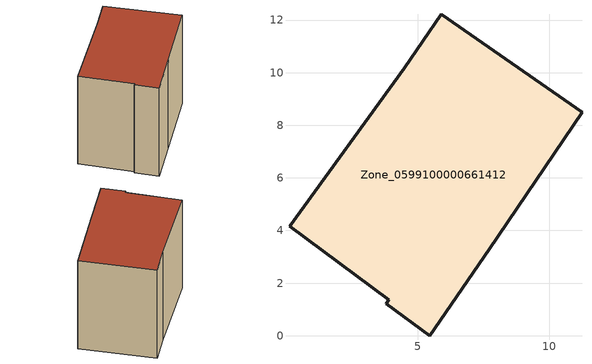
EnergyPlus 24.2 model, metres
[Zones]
Zone_0599100000661412
 floor ground (C_G): 0.12,4.17 4.48,10.16 5.9,12.22 11.24,8.49 7.72,3.29 5.45,0 3.8,1.21 3.9,1.36 z0
 wall outside (C_F): 4.48,10.16 0.12,4.17 3.9,1.36 3.8,1.21 5.45,0 7.72,3.29 11.24,8.49 5.9,12.22 4.48,10.16 z0:8.72
 roof outside (C_R): 0.12,4.17 3.9,1.36 3.8,1.21 5.45,0 7.72,3.29 11.24,8.49 5.9,12.22 4.48,10.16 z8.72
[BUILDING]
Pand.0599100000661412: North Axis=0; Terrain=City; Loads Convergence Tolerance Value=0.04; Temperature Convergence Tolerance Value=0.4; Solar Distribution=FullExterior; Maximum Number of Warmup Days=25; Minimum Number of Warmup Days=1
[Site:Location]
Rotterdam.The.Hague.AP_ZH_NLD Design_Conditions: Latitude=51.96; Longitude=4.45; Time Zone=1; Elevation=-4.5
[SITE:GROUNDTEMPERATURE:BUILDINGSURFACE]
18, 18, 18, 18, 18, 18, 18, 18, 18, 18, 18, 18
[MATERIAL] Thermal Absorptance=0.9; Solar Absorptance=0.7; Visible Absorptance=0.7
Name | Roughness | Thickness | Conductivity | Density | Specific Heat
G.TI.1946 | MediumSmooth | 0.15 | 1 | 540 | 1210
F.TI.1946 | Rough | 0.3 | 0.857143 | 1920 | 840
R.TI.1946 | MediumRough | 0.2 | 0.1 | 1500 | 1000
[CONSTRUCTION]
C_G: G.TI.1946
C_F: F.TI.1946
C_R: R.TI.1946
[ZONE]
Zone_0599100000661412: Type=1; Multiplier=1; Ceiling Height=Autocalculate; Volume=Autocalculate; Floor Area=autocalculate; Part of Total Floor Area=Yes
[ZONEINFILTRATION:DESIGNFLOWRATE]
Infil_Zone_0599100000661412: Zone or ZoneList or Space or SpaceList=Zone_0599100000661412; Schedule=AlwaysOn; Design Flow Rate Calculation Method=Flow/Area; Flow Rate per Floor Area=0.003; Constant Term Coefficient=1; Temperature Term Coefficient=0; Velocity Term Coefficient=0; Velocity Squared Term Coefficient=0
[HVACTEMPLATE:ZONE:IDEALLOADSAIRSYSTEM]
Zone_0599100000661412: Maximum Heating Supply Air Temperature=50; Minimum Cooling Supply Air Temperature=13; Maximum Heating Supply Air Humidity Ratio=0.0156; Minimum Cooling Supply Air Humidity Ratio=0.0077; Heating Limit=NoLimit; Cooling Limit=NoLimit; Dehumidification Control Type=ConstantSensibleHeatRatio; Cooling Sensible Heat Ratio=0.7; Dehumidification Setpoint=60; Humidification Control Type=None; Humidification Setpoint=30; Outdoor Air Method=None; Outdoor Air Flow Rate per Person=0.00944; Outdoor Air Flow Rate per Zone Floor Area=0; Outdoor Air Flow Rate per Zone=0; Demand Controlled Ventilation Type=None; Outdoor Air Economizer Type=NoEconomizer; Heat Recovery Type=None; Sensible Heat Recovery Effectiveness=0.7; Latent Heat Recovery Effectiveness=0.65
[ZONECONTROL:THERMOSTAT]
ThermostatControl_Zone_0599100000661412: Zone or ZoneList=Zone_0599100000661412; Control Type Schedule=DualSetpointControlType; Control 1=Thermostat_Zone_0599100000661412; Temperature Difference Between Cutout And Setpoint=0
[THERMOSTATSETPOINT:DUALSETPOINT]
Thermostat_Zone_0599100000661412: Heating Setpoint Temperature Schedule=HeatingSetpoint_Zone_0599100000661412; Cooling Setpoint Temperature Schedule=CoolingSetpoint_Zone_0599100000661412
[SCHEDULE:COMPACT]
HeatingSetpoint_Zone_0599100000661412: Through: 12/31, For: AllDays, Until: 24:00, 21
CoolingSetpoint_Zone_0599100000661412: Through: 12/31, For: AllDays, Until: 24:00, 24
DualSetpointControlType: Through: 12/31, For: AllDays, Until: 24:00, 4
AlwaysOn: Through: 12/31, For: AllDays, Until: 24:00, 1
